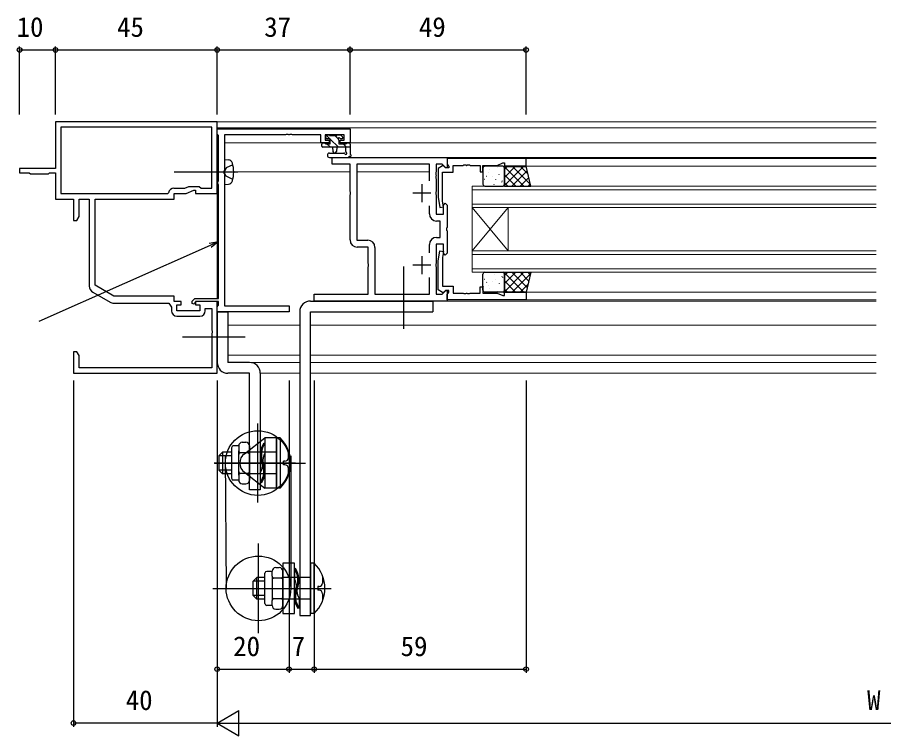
# Model space of a CAD drawing. Units: millimetres, scale not verified. Extents: x -438 to 438, y -344 to 341.
# Drawn here: x -68.1 to 173.1, y -169.5 to 30.5 of the extents above; entities that cross this region are included whole.
import ezdxf
from ezdxf.enums import TextEntityAlignment as Align

# ---------------------------------------------------------------- set-up
doc = ezdxf.new("R2010")
doc.units = ezdxf.units.MM
doc.header["$LTSCALE"] = 2
for name, color, linetype in [('0-2_YKK_11', 7, 'Continuous'), ('0-4_YKK_13', 4, 'Continuous'), ('0-6_YKK_D', 6, 'Continuous')]:
    doc.layers.add(name, color=color, linetype=linetype)
doc.layers.add('0-3_YKK_12', color=2, linetype='Continuous', lineweight=18)
doc.styles.add('ＭＳ ゴシック', font='')
doc.styles.get('ＭＳ ゴシック').set_extended_font_data('MS Gothic')

msp = doc.modelspace()

# ---------------------------------------------------------------- linework, layer by layer
at = {"layer": '0-2_YKK_11'}
for p, q in [((44.5, -15.998), (44.5, -20.998)), ((47, -18.498), (42, -18.498)), ((46.57, -24.228), (46.57, -21.96)), ((46.57, -35.036), (46.57, -32.768)), ((44.5, -35.998), (44.5, -40.998)), ((47, -38.498), (42, -38.498)), ((-47.1, -46.061), (-42.304, -48.83)), ((-23.7, -52.698), (-17.3, -52.698))]:
    msp.add_line(p, q, dxfattribs=at)
for points in [[(-12.5, 1.402), (-57.5, 1.402), (-57.5, -11.598), (-67.5, -11.598), (-67.5, -12.798), (-64.8, -12.798), (-64.5, -13.098), (-59.5, -13.098), (-59.2, -12.798), (-57.5, -12.798), (-57.5, -20.098), (-52.5, -20.098), (-52.5, -26.098), (-51.53, -26.098), (-50.9, -25.007), (-50.9, -20.098), (-48.1, -20.098), (-48.1, -44.329)], [(-15.8, -51.198), (-15.8, -50.598), (-14, -50.598), (-14, -56.64), (-13.88, -56.823), (-13.88, -57.373), (-14, -57.556), (-14, -67.098), (-50.9, -67.098), (-50.9, -63.689), (-51.53, -62.598), (-52.5, -62.598), (-52.5, -68.598), (-12.5, -68.598), (-12.5, -48.598), (-18.5, -48.598), (-18.5, -49.598), (-17.3, -49.598), (-17.3, -51.198), (-23.7, -51.198), (-23.7, -49.598), (-22.5, -49.598), (-22.5, -48.598), (-24.5, -48.598), (-24.5, -47.098), (-41.304, -47.098), (-46.5, -44.098), (-46.5, -20.098), (-24.5, -20.098), (-24.5, -18.598), (-21.145, -18.598), (-19, -17.598), (-18.5, -17.598), (-18.5, -18.598), (-12.5, -18.598), (-12.5, 1.402)], [(-14, -0.098), (-56, -0.098), (-56, -18.598), (-26.3, -18.598), (-26.004, -18.348)], [(-24.525, -17.098), (-21.477, -17.098), (-20.405, -16.598), (-17.5, -16.598), (-17, -17.098), (-14, -17.098), (-14, -0.098)], [(-12.5, -0.598), (24.5, -0.598), (24.5, -4.498), (21.7, -4.498), (21.7, -3.698), (22.87, -3.698), (22.87, -2.228), (17.6, -2.228), (17.6, -3.698), (18.7, -3.698), (18.7, -4.498), (16.4, -4.498), (16.4, -2.228), (8.458, -2.228), (8.275, -2.108), (7.725, -2.108), (7.542, -2.228), (7.458, -2.228), (7.275, -2.108), (6.725, -2.108), (6.542, -2.228), (-10.5, -2.228), (-10.5, -12.14), (-10.62, -12.323), (-10.62, -12.873), (-10.5, -13.056), (-10.5, -49.868), (7.5, -49.868), (7.5, -51.498), (-12.5, -51.498), (-12.5, -50.068), (-12.315, -49.868), (-12.13, -49.669), (-12.13, -48.598), (-18.4, -48.598), (-18.7, -48.898), (-18.7, -49.27), (-18.919, -49.41), (-19.5, -49.139), (-19.5, -48.566)], [(-19.5, -48.566), (-18.731, -47.798), (-12.13, -47.798), (-12.13, -16.125), (-12.215, -15.961), (-12.3, -15.798), (-12.3, -15.398), (-12.215, -15.234), (-12.13, -15.071), (-12.13, -2.427), (-12.315, -2.227), (-12.5, -2.028), (-12.5, -0.598)], [(24.5, -31.498), (24.5, -18.956), (24.62, -18.773), (24.62, -18.223), (24.5, -18.04), (24.5, -10.428), (19.5, -10.428), (19.5, -8.498), (51.5, -8.498), (51.5, -11.298), (51.13, -11.452), (50.106, -10.428), (48.5, -10.428), (48.5, -12.54), (48.38, -12.723), (48.38, -13.273), (48.5, -13.456), (48.5, -13.54), (48.38, -13.723), (48.38, -14.273), (48.5, -14.456), (48.5, -18.04), (48.38, -18.223), (48.38, -18.773), (48.5, -18.956), (48.5, -24.298), (50.5, -24.298), (50.5, -21.798), (51, -21.298), (51.5, -21.798), (51.5, -28.04), (51.38, -28.223), (51.38, -28.773), (51.5, -28.956), (51.5, -35.198), (51, -35.698), (50.5, -35.198), (50.5, -32.698), (48.5, -32.698), (48.5, -38.04)], [(46.57, -15.036), (46.57, -10.428), (26.43, -10.428), (26.43, -31.568), (29.43, -31.568)], [(48.57, -30.768), (49.57, -30.768), (49.57, -26.228), (48.57, -26.228)], [(51.5, -48.498), (14.5, -48.498), (14.5, -46.568), (29.5, -46.568), (29.5, -38.956), (29.62, -38.773), (29.62, -38.223), (29.5, -38.04), (29.5, -33.498), (26.5, -33.498)], [(31.43, -33.568), (31.43, -46.568), (46.57, -46.568), (46.57, -41.96)], [(48.5, -38.04), (48.38, -38.223), (48.38, -38.773), (48.5, -38.956), (48.5, -46.568), (50.106, -46.568), (51.13, -45.544), (51.5, -45.697), (51.5, -48.498)], [(-41.304, -49.098), (-26, -49.098), (-25.2, -50.24), (-25.2, -51.198)]]:
    msp.add_lwpolyline(points, dxfattribs=at)
for points in [[(73.5, -8.8), (51.5, -8.8), (51.5, -10.43), (51.8, -10.73), (52, -10.93), (52, -11.4), (51.05, -11.4), (50.55, -10.9), (50.212, -10.9), (49, -11.6), (49, -19.608), (49.508, -22.486), (50.492, -22.313), (50.2, -20.655), (50.2, -12.6), (53.2, -12.6), (53.2, -10.73), (55.992, -10.73), (56.175, -10.61), (56.725, -10.61), (56.908, -10.73), (56.992, -10.73), (57.175, -10.61), (57.725, -10.61), (57.908, -10.73), (60.7, -10.73), (60.7, -12.5), (61.5, -12.5), (61.5, -10.73), (65.435, -10.73), (67, -10), (67.5, -10), (67.5, -11), (73.5, -11)], [(73.5, -48.199), (51.5, -48.199), (51.5, -46.569), (51.8, -46.269), (52, -46.069), (52, -45.599), (51.05, -45.599), (50.55, -46.099), (50.212, -46.099), (49, -45.399), (49, -37.391), (49.508, -34.513), (50.492, -34.686), (50.2, -36.345), (50.2, -44.399), (53.2, -44.399), (53.2, -46.269), (55.992, -46.269), (56.175, -46.389), (56.725, -46.389), (56.908, -46.269), (56.992, -46.269), (57.175, -46.389), (57.725, -46.389), (57.908, -46.269), (60.7, -46.269), (60.7, -44.499), (61.5, -44.499), (61.5, -46.269), (65.435, -46.269), (67, -46.999), (67.5, -46.999), (67.5, -45.999), (73.5, -45.999)]]:
    msp.add_lwpolyline(points, close=True, dxfattribs=at)
for centre, radius, start, end in [((-24.525, -18.598), 1.5, 90.00001, 170.40592), ((48.57, -24.228), 2, 179.99998, 269.99996), ((48.57, -32.768), 2, 90, 179.99998), ((26.5, -31.498), 2, 179.99998, 269.99996), ((29.43, -33.568), 2, 0, 89.99998), ((-46.1, -44.329), 2, 179.99998, 240.00001), ((-41.304, -47.098), 2, 240, 270.00002), ((-23.7, -51.198), 1.5, 180.00001, 269.99999), ((-17.3, -51.198), 1.5, 270.00001, 359.99999)]:
    msp.add_arc(centre, radius, start, end, dxfattribs=at)
at = {"layer": '0-3_YKK_12'}
for p, q in [((-12.5, -47.798), (-12.5, 1.402)), ((-12.5, 1.402), (171, 1.402)), ((-12.5, -0.298), (171, -0.298)), ((-10.5, -4.498), (17.3, -4.498)), ((24.2, -4.498), (171, -4.498)), ((51.3, -8.498), (171, -8.498)), ((73.2, -8.798), (171, -8.798)), ((73.5, -10.998), (171, -10.998)), ((-7.901, -12.498), (24.5, -12.498)), ((26.43, -12.498), (46.57, -12.498)), ((44.5, -20.998), (44.5, -15.998)), ((42, -18.498), (47, -18.498)), ((58.5, -17.498), (171, -17.498)), ((171, -21.498), (58.5, -21.498)), ((58.5, -22.498), (58.5, -34.498)), ((58.5, -22.498), (68.5, -34.498)), ((58.5, -34.498), (68.5, -22.498)), ((68.5, -22.498), (68.5, -34.498)), ((44.5, -40.998), (44.5, -35.998)), ((58.5, -35.498), (171, -35.498)), ((42, -38.498), (47, -38.498)), ((171, -39.498), (58.5, -39.498)), ((73.2, -48.198), (171, -48.198)), ((73.5, -45.998), (171, -45.998)), ((-12.5, -48.598), (-12.5, -68.598)), ((51.3, -48.498), (171, -48.498)), ((-9.5, -55.198), (10.5, -55.198)), ((13.5, -55.198), (171, -55.198)), ((-9.5, -63.598), (10.5, -63.598)), ((13.5, -63.598), (171, -63.598)), ((-9.5, -65.598), (10.5, -65.598)), ((13.5, -65.598), (171, -65.598)), ((-0.5, -68.598), (10.5, -68.598)), ((13.5, -68.598), (171, -68.598))]:
    msp.add_line(p, q, dxfattribs=at)
for points in [[(171, -16.498), (58.5, -16.498), (58.5, -22.498), (171, -22.498)], [(171, -34.498), (58.5, -34.498), (58.5, -40.498), (171, -40.498)]]:
    msp.add_lwpolyline(points, dxfattribs=at)
at = {"layer": '0-4_YKK_13'}
for p, q in [((18.905, -3.298), (17.891, -2.283)), ((18.1, -2.198), (18.6, -2.198)), ((18.8, -2.398), (20.9, -2.398)), ((21.15, -3.297), (20.251, -2.398)), ((21.1, -2.198), (21.7, -2.198)), ((21.912, -2.286), (22.412, -2.786)), ((16.6, -5.398), (16.6, -4.798)), ((16.9, -4.498), (17.5, -4.498)), ((17.8, -2.998), (17.8, -2.498)), ((19.06, -5.698), (18.06, -4.698)), ((21.305, -5.698), (19, -3.392)), ((22.2, -3.298), (21.861, -3.298)), ((23.551, -5.698), (22.551, -4.698)), ((23.6, -4.498), (24.2, -4.498)), ((24.5, -4.798), (24.5, -7.478)), ((16.797, -5.68), (16.618, -5.501)), ((24.5, -5.698), (16.9, -5.698)), ((19.6, -5.698), (19.702, -6.842)), ((20.8, -5.698), (20.698, -6.842)), ((23.3, -6.878), (23.3, -5.698)), ((-10.5, -9.098), (-9.381, -9.196)), ((-10.5, -9.098), (-10.5, -16.098)), ((18.772, -7.298), (22.733, -7.295)), ((18.772, -8.498), (23.934, -8.498)), ((61.501, -11.498), (61.501, -15.998)), ((67.001, -10.998), (62.001, -10.998)), ((63.41, -11.917), (63.434, -11.873)), ((65.602, -11.274), (65.626, -11.23)), ((72.835, -10.998), (67.501, -16.332)), ((70.59, -10.998), (67.501, -14.087)), ((68.345, -10.998), (67.501, -11.842)), ((72.902, -16.498), (67.501, -11.096)), ((67.501, -15.998), (67.501, -11.498)), ((74.741, -16.091), (69.648, -10.998)), ((74.018, -13.123), (71.893, -10.998)), ((-6.747, -12.598), (-24.426, -12.598)), ((61.52, -12.508), (61.544, -12.464)), ((62.519, -13.743), (62.608, -13.697)), ((63.096, -12.833), (63.104, -12.826)), ((64.144, -13.942), (64.168, -13.898)), ((66.034, -13.35), (66.058, -13.307)), ((67.284, -12.677), (67.291, -12.67)), ((70.657, -16.498), (67.501, -13.341)), ((73.81, -12.268), (69.58, -16.498)), ((74.25, -14.073), (71.825, -16.498)), ((-10.5, -16.098), (-9.381, -16)), ((61.953, -14.585), (61.977, -14.541)), ((62.001, -16.498), (67.001, -16.498)), ((64.577, -16.018), (64.601, -15.974)), ((65.116, -14.618), (65.124, -14.612)), ((66.768, -15.375), (66.792, -15.331)), ((66.895, -15.126), (66.984, -15.08)), ((67.099, -16.438), (67.106, -16.431)), ((68.412, -16.498), (67.501, -15.586)), ((74.689, -15.879), (74.07, -16.498)), ((39.5, -56.27), (39.5, -38.892)), ((61.501, -45.498), (61.501, -40.998)), ((62.001, -40.498), (67.001, -40.498)), ((64.577, -40.977), (64.601, -41.021)), ((67.099, -40.558), (67.106, -40.565)), ((72.902, -40.498), (67.501, -45.9)), ((70.657, -40.498), (67.501, -43.655)), ((68.412, -40.498), (67.501, -41.41)), ((72.835, -45.998), (67.501, -40.663)), ((67.501, -40.998), (67.501, -45.498)), ((73.81, -44.728), (69.58, -40.498)), ((74.741, -40.904), (69.648, -45.998)), ((74.25, -42.922), (71.825, -40.498)), ((74.689, -41.117), (74.07, -40.498)), ((61.953, -42.411), (61.977, -42.455)), ((62.519, -43.252), (62.608, -43.299)), ((64.144, -43.054), (64.168, -43.098)), ((65.116, -42.377), (65.124, -42.384)), ((66.768, -41.62), (66.792, -41.664)), ((66.895, -41.869), (66.984, -41.916)), ((70.59, -45.998), (67.501, -42.909)), ((61.52, -44.487), (61.544, -44.531)), ((63.096, -44.163), (63.104, -44.17)), ((63.41, -45.079), (63.434, -45.123)), ((65.602, -45.722), (65.626, -45.766)), ((66.034, -43.645), (66.058, -43.689)), ((67.284, -44.319), (67.291, -44.325)), ((68.345, -45.998), (67.501, -45.154)), ((74.018, -43.872), (71.893, -45.998)), ((67.001, -45.998), (62.001, -45.998)), ((13.5, -48.499), (47.5, -48.499)), ((47.5, -48.499), (47.5, -51.499)), ((-9.5, -51.599), (-12.5, -51.599)), ((-12.5, -51.599), (-12.5, -65.599)), ((-9.5, -51.599), (-9.5, -65.599)), ((10.5, -51.499), (10.5, -135.999)), ((13.5, -51.499), (47.5, -51.499)), ((-4.728, -58.598), (-22.106, -58.598)), ((-9.5, -58.599), (-12.5, -58.599)), ((-3.5, -65.599), (-9.5, -65.599)), ((-3.5, -68.599), (-9.5, -68.599)), ((-3.5, -101.099), (-3.5, -68.599)), ((-0.5, -68.599), (-0.5, -101.099)), ((-1.2, -104.599), (-1.2, -82.599)), ((-4.936, -91.027), (0.8, -86.599)), ((0.8, -86.599), (0.8, -100.599)), ((4, -86.599), (0.8, -86.599)), ((4, -86.599), (4, -100.599)), ((4, -100.599), (4, -86.599)), ((5, -86.599), (4, -86.599)), ((5, -86.599), (5, -100.599)), ((-6.5, -88.849), (-8, -88.849)), ((-6.5, -88.826), (-6.5, -90.213)), ((-5.5, -87.826), (-4.5, -87.826)), ((-3.5, -88.826), (-3.5, -98.373)), ((-8.5, -91.599), (-12, -91.599)), ((-11, -90.599), (-11, -96.599)), ((-8.5, -90.599), (-11, -90.599)), ((-10.255, -91.599), (-10, -128.552)), ((-8.5, -89.349), (-8.5, -97.849)), ((-6.5, -96.986), (-6.5, -90.213)), ((-4, -90.713), (-6, -90.713)), ((4, -90.599), (-3.5, -90.599)), ((7.354, -92.099), (7.354, -90.599)), ((8, -91.599), (8, -128.447)), ((9.334, -93.599), (-13.381, -93.599)), ((-13.232, -93.599), (12.086, -93.599)), ((-0.5, -93.599), (-3.5, -93.599)), ((6.354, -93.099), (6, -93.099)), ((6, -94.099), (6, -93.099)), ((-8.5, -95.599), (-12, -95.599)), ((-11, -96.599), (-12, -95.599)), ((-4.936, -96.172), (0.8, -100.599)), ((-0.5, -96.302), (-0.5, -99.052)), ((6.354, -94.099), (6, -94.099)), ((7.354, -96.599), (7.354, -95.099)), ((-8.5, -96.599), (-11, -96.599)), ((-6.5, -98.349), (-8, -98.349)), ((-6.5, -96.986), (-6.5, -98.373)), ((-4, -96.486), (-6, -96.486)), ((4, -96.599), (-3.5, -96.599)), ((-5.5, -99.373), (-4.5, -99.373)), ((-0.5, -101.099), (-3.5, -101.099)), ((-0.168, -99.099), (-0.5, -99.052)), ((4, -100.599), (0.8, -100.599)), ((5, -100.599), (4, -100.599)), ((-1, -140.999), (-1, -115.999)), ((3.8, -122.726), (4.8, -122.726)), ((9, -135.499), (9, -121.499)), ((13.5, -121.499), (13.5, -135.499)), ((14.5, -121.499), (13.5, -121.499)), ((14.5, -135.499), (14.5, -121.499)), ((0.8, -132.749), (0.8, -124.249)), ((2.8, -123.749), (1.3, -123.749)), ((2.8, -125.113), (2.8, -123.726)), ((2.8, -125.113), (2.8, -131.886)), ((5.8, -133.273), (5.8, -123.726)), ((-1.5, -125.499), (-2.5, -126.499)), ((0.8, -126.499), (-2.5, -126.499)), ((-1.5, -131.499), (-1.5, -125.499)), ((0.8, -125.499), (-1.5, -125.499)), ((5.3, -125.613), (3.3, -125.613)), ((13.5, -125.499), (5.8, -125.499)), ((16.854, -125.499), (16.854, -126.999)), ((-13.7, -128.499), (10.86, -128.499)), ((-3.169, -128.499), (19.239, -128.499)), ((15.5, -127.999), (15.5, -128.999)), ((15.854, -127.999), (15.5, -127.999)), ((15.854, -128.999), (15.5, -128.999)), ((16.854, -129.999), (16.854, -131.499)), ((0.8, -130.499), (-2.5, -130.499)), ((0.8, -131.499), (-1.5, -131.499)), ((2.8, -133.273), (2.8, -131.886)), ((5.3, -131.386), (3.3, -131.386)), ((13.5, -131.499), (5.8, -131.499)), ((10.3, -131.202), (10.3, -133.952)), ((2.8, -133.249), (1.3, -133.249)), ((3.8, -134.273), (4.8, -134.273)), ((9.968, -133.999), (10.3, -133.952)), ((5.8, -135.499), (9, -135.499)), ((14.5, -135.499), (13.5, -135.499))]:
    msp.add_line(p, q, dxfattribs=at)
for points in [[(17.7, -4.698), (19, -4.698), (19, -3.298), (18.1, -3.298)], [(21.4, -3.759), (21.4, -4.698), (23.4, -4.698)], [(-8.137, -10.548), (-9.952, -11.453), (-10.56, -12.598)], [(-8.137, -14.648), (-9.952, -13.743), (-10.56, -12.598)], [(10.5, -135.999), (13.5, -135.999), (13.5, -51.499)], [(0.468, -88.099), (0.8, -88.147), (0.8, -90.897)], [(-11, -90.599), (-12, -91.599), (-12, -95.599)], [(9, -121.499), (5.8, -121.499), (5.8, -135.499)], [(9.332, -122.999), (9, -123.047), (9, -125.797)], [(-1.5, -131.499), (-2.5, -130.499), (-2.5, -126.499)]]:
    msp.add_lwpolyline(points, dxfattribs=at)
for points in [[(74.84, -16.498), (73.501, -10.998), (67.501, -10.998), (67.501, -16.498)], [(74.84, -40.498), (73.501, -45.998), (67.501, -45.998), (67.501, -40.498)]]:
    msp.add_lwpolyline(points, close=True, dxfattribs=at)
for centre in [(-1.2, -93.599), (-1, -128.499)]:
    msp.add_circle(centre, 9, dxfattribs=at)
for centre, radius, start, end in [((18.1, -2.498), 0.3, 90, 180), ((18.6, -2.398), 0.2, 0, 90), ((21.1, -2.398), 0.2, 90, 180), ((21.7, -2.498), 0.3, 45, 90), ((16.9, -4.798), 0.3, 90, 180), ((17.5, -4.698), 0.2, 0, 90), ((18.1, -2.998), 0.3, 180, 270), ((21.4, -3.298), 0.25, 33.05573, 236.94427), ((21.1, -3.759), 0.3, 0, 56.94427), ((21.861, -2.998), 0.3, 213.05573, 270), ((22.2, -2.998), 0.3, 270, 45), ((23.6, -4.698), 0.2, 90, 180), ((24.2, -4.798), 0.3, 0, 90), ((16.9, -5.398), 0.3, 180, 270), ((20.2, -6.798), 0.5, 185.09207, 354.90793), ((23.3, -7.398), 0.3, 199.18976, 60), ((23.6, -6.878), 0.3, 180, 240), ((-9.494, -10.491), 1.3, 15.88085, 85), ((18.772, -7.898), 0.6, 90.04023, 270.04023), ((22.733, -7.595), 0.3, 19.18976, 90.04023), ((23.934, -8.198), 0.3, 270, 319.47122), ((24.39, -8.588), 0.3, 79.47122, 139.47122), ((24.5, -7.998), 0.3, 259.47122, 60), ((24.8, -7.478), 0.3, 180, 240), ((-16.9, -12.598), 9, 344.11915, 15.88085), ((62.001, -11.498), 0.5, 90, 180), ((67.001, -11.498), 0.5, 0, 90), ((-9.494, -14.705), 1.3, 275, 344.11915), ((62.001, -15.998), 0.5, 180, 270), ((67.001, -15.998), 0.5, 270, 0), ((62.001, -40.998), 0.5, 90, 180), ((67.001, -40.998), 0.5, 0, 90), ((62.001, -45.498), 0.5, 180, 270), ((67.001, -45.498), 0.5, 270, 0), ((13.5, -51.499), 3, 90, 180), ((-9.5, -65.599), 3, 180, 270), ((-3.5, -68.599), 3, 0, 90), ((-1.667, -93.599), 9.667, 313.60284, 46.39716), ((-8, -89.349), 0.5, 90, 180), ((-5.5, -88.826), 1, 90, 180), ((-4.5, -88.826), 1, 0, 90), ((5.237, -91.289), 5.737, 146.22222, 204.4241), ((5.237, -91.289), 5.437, 144.69452, 204.4241), ((-6, -90.213), 0.5, 180, 270), ((-6, -91.213), 0.5, 90, 180), ((-2.95, -93.599), 3.25, 127.66316, 232.33684), ((-4, -90.213), 0.5, 270, 0), ((-4, -91.213), 0.5, 0, 90), ((3.591, -92.793), 3.375, 145.80424, 193.81931), ((-3.291, -94.405), 3.375, 325.80424, 13.81931), ((-4.937, -95.91), 5.437, 324.69458, 24.4241), ((-4.937, -95.91), 5.737, 326.22222, 24.4241), ((6.354, -92.099), 1, 270, 0), ((-6, -95.986), 0.5, 180, 270), ((-4, -95.986), 0.5, 270, 0), ((6.354, -95.099), 1, 0, 90), ((-8, -97.849), 0.5, 180, 270), ((-6, -96.986), 0.5, 90, 180), ((-5.5, -98.373), 1, 180, 270), ((-4.5, -98.373), 1, 270, 0), ((-4, -96.986), 0.5, 0, 90), ((3.8, -123.726), 1, 90, 180), ((4.8, -123.726), 1, 0, 90), ((4.563, -126.189), 5.737, 335.5759, 33.77778), ((7.833, -128.499), 9.667, 313.60284, 46.39716), ((1.3, -124.249), 0.5, 90, 180), ((3.3, -125.113), 0.5, 180, 270), ((5.3, -125.113), 0.5, 270, 0), ((4.563, -126.189), 5.437, 335.5759, 35.30548), ((3.3, -126.113), 0.5, 90, 180), ((5.3, -126.113), 0.5, 0, 90), ((6.209, -127.693), 3.375, 346.18069, 34.19576), ((15.854, -126.999), 1, 270, 0), ((14.737, -130.81), 5.737, 155.5759, 213.77778), ((14.737, -130.81), 5.437, 155.5759, 215.30542), ((13.091, -129.305), 3.375, 166.18069, 214.19576), ((15.854, -129.999), 1, 0, 90), ((3.3, -130.886), 0.5, 180, 270), ((3.3, -131.886), 0.5, 90, 180), ((5.3, -130.886), 0.5, 270, 0), ((5.3, -131.886), 0.5, 0, 90), ((1.3, -132.749), 0.5, 180, 270), ((3.8, -133.273), 1, 180, 270), ((4.8, -133.273), 1, 270, 0)]:
    msp.add_arc(centre, radius, start, end, dxfattribs=at)
at = {"layer": '0-6_YKK_D'}
for p, q in [((-67.5, 3.402), (-67.5, 22.402)), ((-57.5, 3.402), (-57.5, 22.402)), ((-57.5, 3.402), (-57.5, 22.402)), ((-12.5, 3.402), (-12.5, 22.402)), ((-12.5, 3.402), (-12.5, 22.402)), ((24.5, 3.402), (24.5, 22.402)), ((24.5, 3.402), (24.5, 22.402)), ((73.5, 3.402), (73.5, 22.402)), ((-67.5, 21.402), (-57.5, 21.402)), ((-57.5, 21.402), (-12.5, 21.402)), ((-12.5, 21.402), (24.5, 21.402)), ((24.5, 21.402), (73.5, 21.402)), ((-52.5, -70.598), (-52.5, -166.999)), ((-12.5, -70.598), (-12.5, -151.999)), ((-12.5, -70.598), (-12.5, -166.999)), ((-12.5, -70.598), (-12.5, -166.999)), ((7.5, -70.598), (7.5, -151.999)), ((7.5, -70.598), (7.5, -151.999)), ((14.5, -70.598), (14.5, -151.999)), ((14.5, -70.598), (14.5, -151.999)), ((73.5, -70.598), (73.5, -151.999)), ((-12.5, -150.999), (7.5, -150.999)), ((7.5, -150.999), (14.5, -150.999)), ((14.5, -150.999), (73.5, -150.999)), ((-12.5, -165.999), (-6.438, -162.499)), ((-6.438, -169.499), (-6.438, -162.499)), ((-12.5, -165.999), (-52.5, -165.999)), ((-12.5, -165.999), (-6.438, -169.499)), ((-12.5, -165.999), (-0.376, -165.999)), ((-5.5, -165.999), (350.5, -165.999))]:
    msp.add_line(p, q, dxfattribs=at)
for points in [[(-12.13, -31.961), (-14.46, -32.997), (-62.18, -54.212)], [(-14.738, -32.373), (-12.13, -31.961), (-14.183, -33.622)]]:
    msp.add_lwpolyline(points, dxfattribs=at)
for centre in [(-67.5, 21.402), (-57.5, 21.402), (-57.5, 21.402), (-12.5, 21.402), (-12.5, 21.402), (24.5, 21.402), (24.5, 21.402), (73.5, 21.402), (-12.5, -150.999), (7.5, -150.999), (7.5, -150.999), (14.5, -150.999), (14.5, -150.999), (73.5, -150.999), (-52.5, -165.999)]:
    msp.add_circle(centre, 0.637, dxfattribs=at)

# ---------------------------------------------------------------- texts
at = {"layer": '0-6_YKK_D', "style": 'ＭＳ ゴシック'}
for s, p in [('10', (-68.338, 23.402)), ('45', (-40.369, 23.402)), ('37', (0.609, 23.402)), ('49', (43.652, 23.402)), ('20', (-8.04, -148.999)), ('7', (8.251, -148.999)), ('59', (38.567, -148.999)), ('40', (-37.955, -163.999)), ('W', (168.452, -163.999))]:
    msp.add_text(s, height=5.499, dxfattribs=at).set_placement(p, align=Align.BOTTOM_LEFT)

doc.saveas('drawing.dxf')
